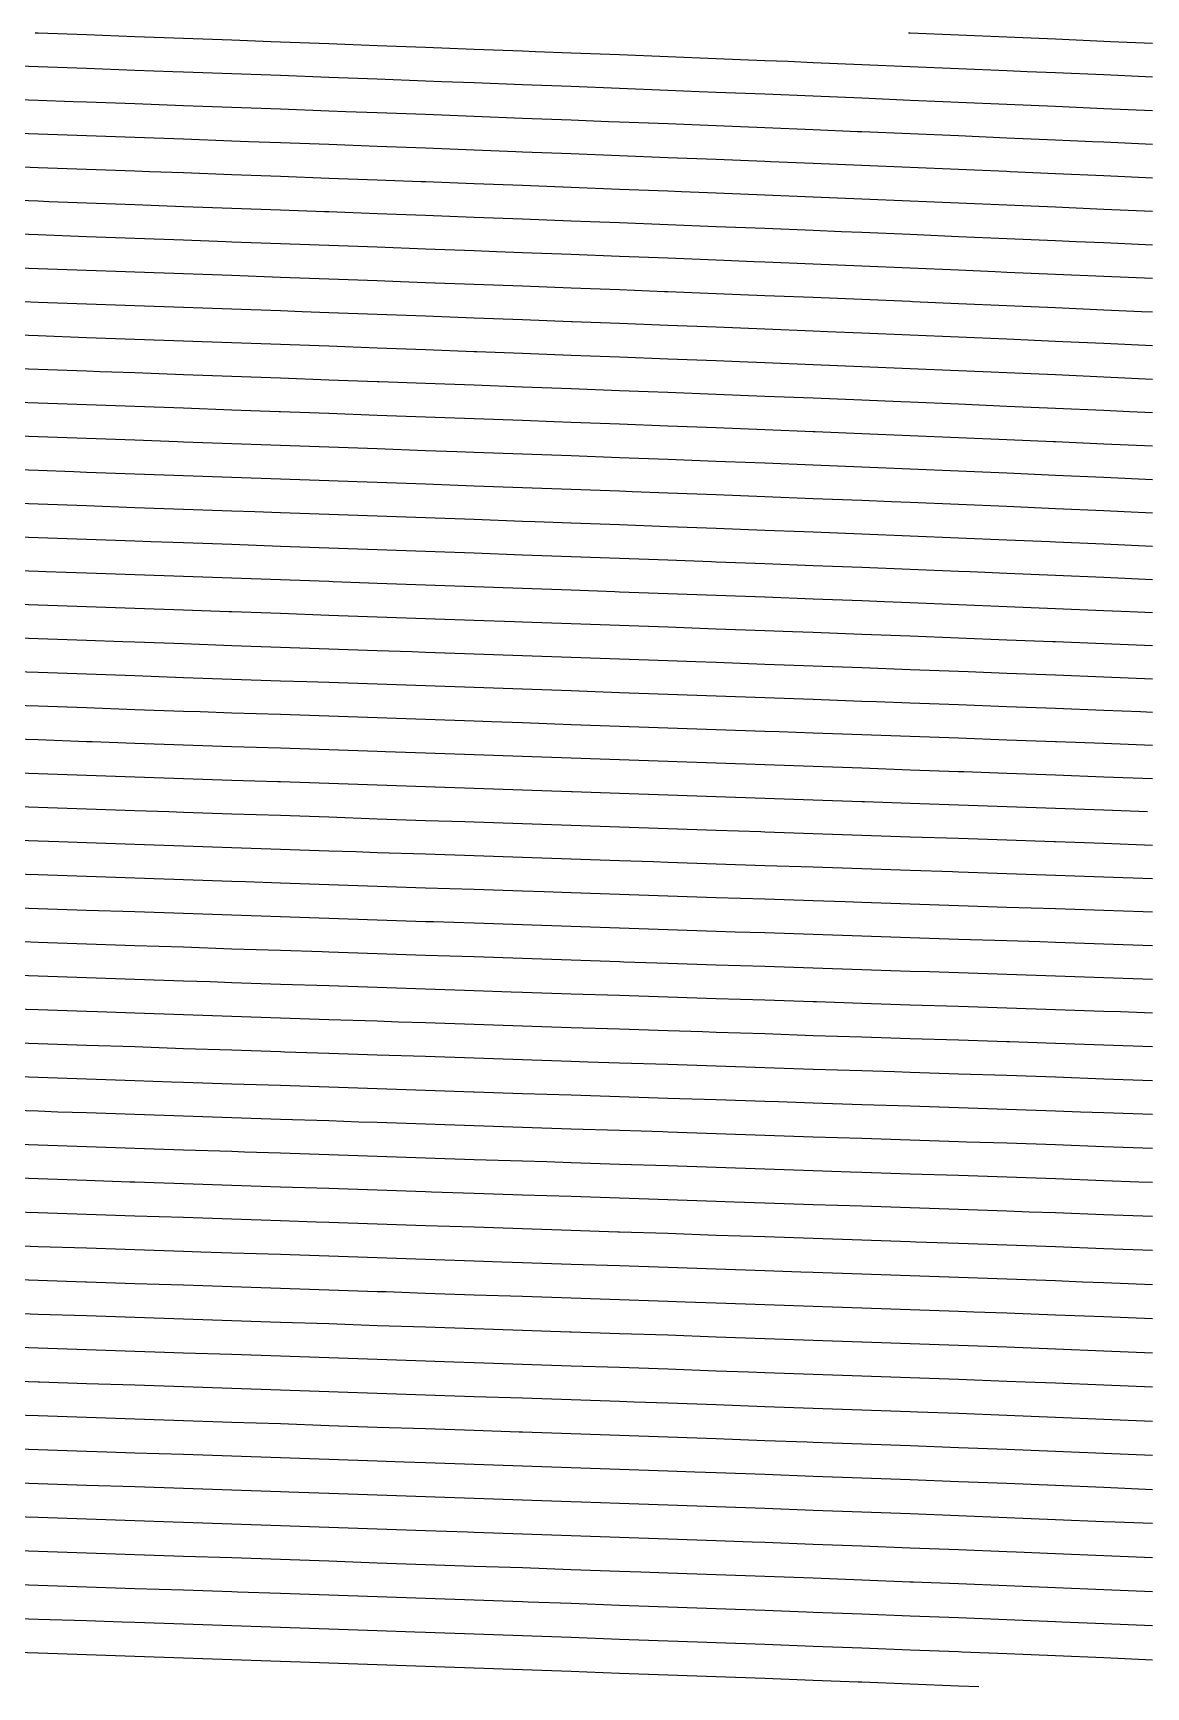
# Model space of a CAD drawing. Header units: metres. Extents: x 228 to 3387, y 52 to 162.
# Drawn here: x 2339.7 to 2412.4, y 53.2 to 161.3 of the extents above; entities that cross this region are included whole.
import ezdxf

# ---------------------------------------------------------------- set-up
doc = ezdxf.new("R2010")
doc.units = ezdxf.units.M
for name, color, linetype in [('Vs_100', 7, 'Continuous'), ('Vs_1000', 7, 'Continuous'), ('Vs_1025', 7, 'Continuous'), ('Vs_1050', 7, 'Continuous'), ('Vs_1075', 7, 'Continuous'), ('Vs_1100', 7, 'Continuous'), ('Vs_1125', 7, 'Continuous'), ('Vs_1150', 7, 'Continuous'), ('Vs_1175', 7, 'Continuous'), ('Vs_1200', 7, 'Continuous'), ('Vs_1225', 7, 'Continuous'), ('Vs_125', 7, 'Continuous'), ('Vs_1250', 7, 'Continuous'), ('Vs_150', 7, 'Continuous'), ('Vs_175', 7, 'Continuous'), ('Vs_200', 7, 'Continuous'), ('Vs_225', 7, 'Continuous'), ('Vs_25', 7, 'Continuous'), ('Vs_250', 7, 'Continuous'), ('Vs_275', 7, 'Continuous'), ('Vs_300', 7, 'Continuous'), ('Vs_325', 7, 'Continuous'), ('Vs_350', 7, 'Continuous'), ('Vs_375', 7, 'Continuous'), ('Vs_400', 7, 'Continuous'), ('Vs_425', 7, 'Continuous'), ('Vs_450', 7, 'Continuous'), ('Vs_475', 7, 'Continuous'), ('Vs_50', 7, 'Continuous'), ('Vs_500', 7, 'Continuous'), ('Vs_525', 7, 'Continuous'), ('Vs_550', 7, 'Continuous'), ('Vs_575', 7, 'Continuous'), ('Vs_600', 7, 'Continuous'), ('Vs_625', 7, 'Continuous'), ('Vs_650', 7, 'Continuous'), ('Vs_675', 7, 'Continuous'), ('Vs_700', 7, 'Continuous'), ('Vs_725', 7, 'Continuous'), ('Vs_75', 7, 'Continuous'), ('Vs_750', 7, 'Continuous'), ('Vs_775', 7, 'Continuous'), ('Vs_800', 7, 'Continuous'), ('Vs_825', 7, 'Continuous'), ('Vs_850', 7, 'Continuous'), ('Vs_875', 7, 'Continuous'), ('Vs_900', 7, 'Continuous'), ('Vs_925', 7, 'Continuous'), ('Vs_950', 7, 'Continuous'), ('Vs_975', 7, 'Continuous')]:
    doc.layers.add(name, color=color, linetype=linetype)

msp = doc.modelspace()

# ---------------------------------------------------------------- linework, layer by layer
at = {"layer": 'Vs_100'}
msp.add_lwpolyline([(2412.78, 153.99), (2409.62, 154.13), (2408.87, 154.16), (2406.45, 154.27), (2403.29, 154.4), (2400.13, 154.54), (2396.97, 154.67), (2393.81, 154.8), (2393.54, 154.81), (2390.65, 154.93), (2387.48, 155.06), (2384.32, 155.19), (2381.16, 155.32), (2378, 155.44), (2377.29, 155.47), (2374.84, 155.56), (2371.67, 155.68), (2368.51, 155.81), (2365.35, 155.93), (2362.19, 156.04), (2360.15, 156.12), (2359.03, 156.16), (2355.87, 156.28), (2352.7, 156.4), (2349.54, 156.51), (2346.38, 156.63), (2343.22, 156.74), (2342.35, 156.77), (2340.06, 156.86), (2336.9, 156.97)], dxfattribs=at)
at = {"layer": 'Vs_1000'}
msp.add_lwpolyline([(2412.78, 75.05), (2411.2, 75.12), (2409.62, 75.18), (2406.45, 75.31), (2403.29, 75.43), (2400.13, 75.54), (2396.97, 75.66), (2393.83, 75.77), (2393.81, 75.77), (2390.65, 75.88), (2387.48, 75.99), (2384.32, 76.1), (2381.16, 76.21), (2378, 76.31), (2374.84, 76.42), (2374.75, 76.42), (2371.67, 76.53), (2368.51, 76.63), (2365.35, 76.74), (2362.19, 76.84), (2359.03, 76.95), (2355.87, 77.05), (2355.22, 77.08), (2352.7, 77.16), (2349.54, 77.26), (2346.38, 77.37), (2343.22, 77.48), (2340.06, 77.58), (2336.9, 77.69)], dxfattribs=at)
at = {"layer": 'Vs_1025'}
msp.add_lwpolyline([(2412.78, 72.82), (2409.62, 72.95), (2406.45, 73.08), (2404.48, 73.16), (2403.29, 73.2), (2400.13, 73.32), (2396.97, 73.44), (2393.81, 73.55), (2390.65, 73.66), (2387.48, 73.77), (2386.42, 73.81), (2384.32, 73.88), (2381.16, 73.99), (2378, 74.1), (2374.84, 74.2), (2371.67, 74.31), (2368.51, 74.42), (2367.2, 74.46), (2365.35, 74.52), (2362.19, 74.63), (2359.03, 74.74), (2355.87, 74.84), (2352.7, 74.95), (2349.54, 75.05), (2347.68, 75.12), (2346.38, 75.16), (2343.22, 75.26), (2340.06, 75.37), (2336.9, 75.48)], dxfattribs=at)
at = {"layer": 'Vs_1050'}
msp.add_lwpolyline([(2412.78, 70.59), (2409.62, 70.72), (2406.45, 70.85), (2403.29, 70.98), (2400.13, 71.1), (2397.46, 71.2), (2396.97, 71.21), (2393.81, 71.33), (2390.65, 71.44), (2387.48, 71.55), (2384.32, 71.66), (2381.16, 71.77), (2378.95, 71.85), (2378, 71.88), (2374.84, 71.99), (2371.67, 72.1), (2368.51, 72.2), (2365.35, 72.31), (2362.19, 72.42), (2359.65, 72.5), (2359.03, 72.52), (2355.87, 72.63), (2352.7, 72.74), (2349.54, 72.84), (2346.38, 72.95), (2343.22, 73.05), (2340.14, 73.16), (2340.06, 73.16), (2336.9, 73.26)], dxfattribs=at)
at = {"layer": 'Vs_1075'}
msp.add_lwpolyline([(2412.78, 68.36), (2409.62, 68.5), (2407.51, 68.58), (2406.45, 68.63), (2403.29, 68.75), (2400.13, 68.87), (2396.97, 68.99), (2393.81, 69.11), (2390.65, 69.22), (2390.25, 69.24), (2387.48, 69.33), (2384.32, 69.45), (2381.16, 69.56), (2378, 69.67), (2374.84, 69.77), (2371.67, 69.88), (2371.45, 69.89), (2368.51, 69.99), (2365.35, 70.1), (2362.19, 70.2), (2359.03, 70.31), (2355.87, 70.42), (2352.7, 70.52), (2352.1, 70.54), (2349.54, 70.63), (2346.38, 70.73), (2343.22, 70.84), (2340.06, 70.95), (2336.9, 71.05)], dxfattribs=at)
at = {"layer": 'Vs_1100'}
msp.add_lwpolyline([(2412.78, 66.13), (2409.62, 66.27), (2406.45, 66.4), (2403.29, 66.53), (2400.79, 66.62), (2400.13, 66.65), (2396.97, 66.77), (2393.81, 66.89), (2390.65, 67), (2387.48, 67.12), (2384.32, 67.23), (2382.92, 67.28), (2381.16, 67.34), (2378, 67.45), (2374.84, 67.56), (2371.67, 67.67), (2368.51, 67.77), (2365.35, 67.88), (2363.94, 67.93), (2362.19, 67.99), (2359.03, 68.1), (2355.87, 68.2), (2352.7, 68.31), (2349.54, 68.42), (2346.38, 68.52), (2344.55, 68.58), (2343.22, 68.63), (2340.06, 68.73), (2336.9, 68.84)], dxfattribs=at)
at = {"layer": 'Vs_1125'}
msp.add_lwpolyline([(2412.78, 63.91), (2410.36, 64.01), (2409.62, 64.04), (2406.45, 64.17), (2403.29, 64.3), (2400.13, 64.42), (2396.97, 64.55), (2393.82, 64.66), (2393.81, 64.66), (2390.65, 64.78), (2387.48, 64.89), (2384.32, 65.01), (2381.16, 65.12), (2378, 65.23), (2375.52, 65.32), (2374.84, 65.34), (2371.67, 65.45), (2368.51, 65.56), (2365.35, 65.67), (2362.19, 65.77), (2359.03, 65.88), (2356.41, 65.97), (2355.87, 65.99), (2352.7, 66.1), (2349.54, 66.2), (2346.38, 66.31), (2343.22, 66.41), (2340.06, 66.52), (2337, 66.62)], dxfattribs=at)
at = {"layer": 'Vs_1150'}
msp.add_lwpolyline([(2412.78, 61.68), (2409.62, 61.82), (2406.45, 61.95), (2403.9, 62.05), (2403.29, 62.07), (2400.13, 62.2), (2396.97, 62.32), (2393.81, 62.44), (2390.65, 62.56), (2387.48, 62.67), (2386.67, 62.7), (2384.32, 62.79), (2381.16, 62.9), (2378, 63.01), (2374.84, 63.12), (2371.67, 63.23), (2368.51, 63.34), (2368.08, 63.36), (2365.35, 63.45), (2362.19, 63.56), (2359.03, 63.67), (2355.87, 63.77), (2352.7, 63.88), (2349.54, 63.99), (2348.87, 64.01), (2346.38, 64.09), (2343.22, 64.2), (2340.06, 64.31), (2336.9, 64.41)], dxfattribs=at)
at = {"layer": 'Vs_1175'}
msp.add_lwpolyline([(2412.78, 59.45), (2409.62, 59.59), (2406.45, 59.72), (2403.29, 59.85), (2400.13, 59.98), (2397.16, 60.09), (2396.97, 60.1), (2393.81, 60.22), (2390.65, 60.34), (2387.48, 60.45), (2384.32, 60.57), (2381.16, 60.68), (2379.4, 60.74), (2378, 60.79), (2374.84, 60.9), (2371.67, 61.02), (2368.51, 61.12), (2365.35, 61.23), (2362.19, 61.34), (2360.59, 61.4), (2359.03, 61.45), (2355.87, 61.56), (2352.7, 61.67), (2349.54, 61.77), (2346.38, 61.88), (2343.22, 61.99), (2341.32, 62.05), (2340.06, 62.09), (2336.9, 62.2)], dxfattribs=at)
at = {"layer": 'Vs_1200'}
msp.add_lwpolyline([(2412.78, 57.23), (2409.62, 57.36), (2406.87, 57.48), (2406.45, 57.49), (2403.29, 57.62), (2400.13, 57.75), (2396.97, 57.87), (2393.81, 58), (2390.65, 58.11), (2390.21, 58.13), (2387.48, 58.23), (2384.32, 58.35), (2381.16, 58.46), (2378, 58.57), (2374.84, 58.69), (2372.05, 58.78), (2371.67, 58.8), (2368.51, 58.91), (2365.35, 59.02), (2362.19, 59.13), (2359.03, 59.23), (2355.87, 59.34), (2353.08, 59.44), (2352.7, 59.45), (2349.54, 59.56), (2346.38, 59.66), (2343.22, 59.77), (2340.06, 59.88), (2336.9, 59.98)], dxfattribs=at)
at = {"layer": 'Vs_1225'}
msp.add_lwpolyline([(2412.78, 55), (2409.62, 55.14), (2406.45, 55.27), (2403.29, 55.4), (2400.34, 55.52), (2400.13, 55.53), (2396.97, 55.65), (2393.81, 55.77), (2390.65, 55.89), (2387.48, 56.01), (2384.32, 56.13), (2383.09, 56.17), (2381.16, 56.24), (2378, 56.35), (2374.84, 56.47), (2371.67, 56.58), (2368.51, 56.69), (2365.35, 56.8), (2364.64, 56.82), (2362.19, 56.91), (2359.03, 57.02), (2355.87, 57.13), (2352.7, 57.23), (2349.54, 57.34), (2346.38, 57.45), (2345.55, 57.48), (2343.22, 57.56), (2340.06, 57.66), (2336.9, 57.77)], dxfattribs=at)
at = {"layer": 'Vs_125'}
msp.add_lwpolyline([(2412.78, 151.79), (2409.62, 151.93), (2406.45, 152.07), (2403.49, 152.2), (2403.29, 152.21), (2400.13, 152.35), (2396.97, 152.48), (2393.81, 152.61), (2390.65, 152.74), (2387.86, 152.85), (2387.48, 152.87), (2384.32, 153), (2381.16, 153.12), (2378, 153.25), (2374.84, 153.37), (2371.67, 153.49), (2371.24, 153.51), (2368.51, 153.61), (2365.35, 153.73), (2362.19, 153.85), (2359.03, 153.97), (2355.87, 154.08), (2353.79, 154.16), (2352.7, 154.2), (2349.54, 154.32), (2346.38, 154.43), (2343.22, 154.55), (2340.06, 154.66), (2336.9, 154.77)], dxfattribs=at)
at = {"layer": 'Vs_1250'}
msp.add_lwpolyline([(2401.46, 53.25), (2400.13, 53.3), (2396.97, 53.43), (2393.81, 53.55), (2393.58, 53.56), (2390.65, 53.67), (2387.48, 53.79), (2384.32, 53.91), (2381.16, 54.02), (2378, 54.13), (2375.87, 54.21), (2374.84, 54.25), (2371.67, 54.36), (2368.51, 54.47), (2365.35, 54.58), (2362.19, 54.69), (2359.03, 54.8), (2357.19, 54.86), (2355.87, 54.91), (2352.7, 55.02), (2349.54, 55.13), (2346.38, 55.23), (2343.22, 55.34), (2340.06, 55.45), (2338, 55.52)], dxfattribs=at)
at = {"layer": 'Vs_150'}
msp.add_lwpolyline([(2412.78, 149.6), (2409.62, 149.74), (2406.45, 149.88), (2403.29, 150.02), (2400.13, 150.15), (2398.05, 150.24), (2396.97, 150.29), (2393.81, 150.42), (2390.65, 150.55), (2387.48, 150.68), (2384.32, 150.8), (2382.04, 150.89), (2381.16, 150.93), (2378, 151.05), (2374.84, 151.18), (2371.67, 151.3), (2368.51, 151.42), (2365.35, 151.54), (2365.06, 151.55), (2362.19, 151.66), (2359.03, 151.77), (2355.87, 151.89), (2352.7, 152.01), (2349.54, 152.12), (2347.32, 152.2), (2346.38, 152.24), (2343.22, 152.35), (2340.06, 152.46), (2336.9, 152.58)], dxfattribs=at)
at = {"layer": 'Vs_175'}
msp.add_lwpolyline([(2412.78, 147.41), (2409.62, 147.55), (2407.81, 147.63), (2406.45, 147.69), (2403.29, 147.83), (2400.13, 147.96), (2396.97, 148.1), (2393.81, 148.23), (2392.5, 148.28), (2390.65, 148.36), (2387.48, 148.49), (2384.32, 148.61), (2381.16, 148.74), (2378, 148.86), (2376.08, 148.93), (2374.84, 148.98), (2371.67, 149.1), (2368.51, 149.22), (2365.35, 149.34), (2362.19, 149.46), (2359.03, 149.58), (2358.74, 149.59), (2355.87, 149.69), (2352.7, 149.81), (2349.54, 149.92), (2346.38, 150.04), (2343.22, 150.15), (2340.75, 150.24), (2340.06, 150.27), (2336.9, 150.38)], dxfattribs=at)
at = {"layer": 'Vs_200'}
msp.add_lwpolyline([(2412.78, 145.22), (2409.62, 145.36), (2406.45, 145.5), (2403.29, 145.63), (2402.52, 145.67), (2400.13, 145.77), (2396.97, 145.9), (2393.81, 146.04), (2390.65, 146.17), (2387.48, 146.29), (2386.8, 146.32), (2384.32, 146.42), (2381.16, 146.55), (2378, 146.67), (2374.84, 146.79), (2371.67, 146.91), (2369.97, 146.97), (2368.51, 147.03), (2365.35, 147.15), (2362.19, 147.27), (2359.03, 147.38), (2355.87, 147.5), (2352.7, 147.61), (2352.3, 147.63), (2349.54, 147.73), (2346.38, 147.84), (2343.22, 147.96), (2340.06, 148.07), (2336.9, 148.18)], dxfattribs=at)
at = {"layer": 'Vs_225'}
msp.add_lwpolyline([(2412.78, 143.02), (2412.07, 143.06), (2409.62, 143.17), (2406.45, 143.31), (2403.29, 143.44), (2400.13, 143.58), (2397.12, 143.71), (2396.97, 143.72), (2393.81, 143.85), (2390.65, 143.98), (2387.48, 144.1), (2384.32, 144.23), (2381.16, 144.35), (2380.95, 144.36), (2378, 144.48), (2374.84, 144.6), (2371.67, 144.72), (2368.51, 144.84), (2365.35, 144.95), (2363.7, 145.02), (2362.19, 145.07), (2359.03, 145.19), (2355.87, 145.3), (2352.7, 145.42), (2349.54, 145.53), (2346.38, 145.65), (2345.75, 145.67), (2343.22, 145.76), (2340.06, 145.87), (2336.9, 145.98)], dxfattribs=at)
at = {"layer": 'Vs_25'}
msp.add_lwpolyline([(2412.78, 160.57), (2410.05, 160.69), (2409.62, 160.71), (2406.45, 160.85), (2403.29, 160.99), (2400.13, 161.12), (2396.97, 161.25), (2396.86, 161.26)], dxfattribs=at)
at = {"layer": 'Vs_250'}
msp.add_lwpolyline([(2412.78, 140.83), (2409.62, 140.98), (2406.94, 141.1), (2406.45, 141.12), (2403.29, 141.26), (2400.13, 141.39), (2396.97, 141.53), (2393.81, 141.66), (2391.57, 141.75), (2390.65, 141.79), (2387.48, 141.91), (2384.32, 142.04), (2381.16, 142.16), (2378, 142.28), (2374.91, 142.4), (2374.84, 142.4), (2371.67, 142.52), (2368.51, 142.64), (2365.35, 142.76), (2362.19, 142.88), (2359.03, 142.99), (2357.3, 143.06), (2355.87, 143.11), (2352.7, 143.22), (2349.54, 143.34), (2346.38, 143.45), (2343.22, 143.56), (2340.06, 143.67), (2339.09, 143.71)], dxfattribs=at)
at = {"layer": 'Vs_275'}
msp.add_lwpolyline([(2412.78, 138.64), (2409.62, 138.79), (2406.45, 138.93), (2403.29, 139.07), (2401.73, 139.14), (2400.13, 139.2), (2396.97, 139.34), (2393.81, 139.47), (2390.65, 139.6), (2387.48, 139.72), (2385.83, 139.79), (2384.32, 139.85), (2381.16, 139.97), (2378, 140.09), (2374.84, 140.21), (2371.67, 140.33), (2368.7, 140.44), (2368.51, 140.45), (2365.35, 140.57), (2362.19, 140.68), (2359.03, 140.8), (2355.87, 140.91), (2352.7, 141.03), (2350.76, 141.1), (2349.54, 141.14), (2346.38, 141.25), (2343.22, 141.36), (2340.06, 141.48), (2336.9, 141.59)], dxfattribs=at)
at = {"layer": 'Vs_300'}
msp.add_lwpolyline([(2412.78, 136.45), (2411.29, 136.52), (2409.62, 136.6), (2406.45, 136.74), (2403.29, 136.88), (2400.13, 137.02), (2396.97, 137.15), (2396.36, 137.18), (2393.81, 137.28), (2390.65, 137.41), (2387.48, 137.53), (2384.32, 137.66), (2381.16, 137.78), (2379.88, 137.83), (2378, 137.9), (2374.84, 138.02), (2371.67, 138.14), (2368.51, 138.26), (2365.35, 138.37), (2362.32, 138.48), (2362.19, 138.49), (2359.03, 138.6), (2355.87, 138.72), (2352.7, 138.83), (2349.54, 138.94), (2346.38, 139.06), (2344.11, 139.14), (2343.22, 139.17), (2340.06, 139.28), (2336.9, 139.39)], dxfattribs=at)
at = {"layer": 'Vs_325'}
msp.add_lwpolyline([(2412.78, 134.27), (2409.62, 134.41), (2406.45, 134.56), (2406.33, 134.56), (2403.29, 134.7), (2400.13, 134.83), (2396.97, 134.96), (2393.81, 135.09), (2390.77, 135.22), (2390.65, 135.22), (2387.48, 135.35), (2384.32, 135.47), (2381.16, 135.59), (2378, 135.71), (2374.84, 135.83), (2373.73, 135.87), (2371.67, 135.95), (2368.51, 136.06), (2365.35, 136.18), (2362.19, 136.29), (2359.03, 136.41), (2355.87, 136.52), (2355.8, 136.52), (2352.7, 136.63), (2349.54, 136.75), (2346.38, 136.86), (2343.22, 136.97), (2340.06, 137.08), (2337.36, 137.18)], dxfattribs=at)
at = {"layer": 'Vs_350'}
msp.add_lwpolyline([(2412.78, 132.08), (2409.62, 132.23), (2406.45, 132.37), (2403.29, 132.51), (2401.18, 132.6), (2400.13, 132.65), (2396.97, 132.78), (2393.81, 132.91), (2390.65, 133.03), (2387.48, 133.16), (2384.92, 133.26), (2384.32, 133.28), (2381.16, 133.4), (2378, 133.52), (2374.84, 133.64), (2371.67, 133.75), (2368.51, 133.87), (2367.38, 133.91), (2365.35, 133.98), (2362.19, 134.1), (2359.03, 134.21), (2355.87, 134.32), (2352.7, 134.44), (2349.54, 134.55), (2349.15, 134.56), (2346.38, 134.66), (2343.22, 134.77), (2340.06, 134.88), (2336.9, 134.99)], dxfattribs=at)
at = {"layer": 'Vs_375'}
msp.add_lwpolyline([(2412.78, 129.9), (2410.95, 129.99), (2409.62, 130.05), (2406.45, 130.19), (2403.29, 130.33), (2400.13, 130.46), (2396.97, 130.59), (2395.76, 130.64), (2393.81, 130.72), (2390.65, 130.85), (2387.48, 130.97), (2384.32, 131.09), (2381.16, 131.21), (2378.82, 131.3), (2378, 131.33), (2374.84, 131.44), (2371.67, 131.56), (2368.51, 131.67), (2365.35, 131.79), (2362.19, 131.9), (2360.87, 131.95), (2359.03, 132.02), (2355.87, 132.13), (2352.7, 132.24), (2349.54, 132.35), (2346.38, 132.46), (2343.22, 132.57), (2342.39, 132.6), (2340.06, 132.68), (2336.9, 132.8)], dxfattribs=at)
at = {"layer": 'Vs_400'}
msp.add_lwpolyline([(2412.78, 127.73), (2409.62, 127.88), (2406.45, 128.02), (2406.12, 128.03), (2403.29, 128.15), (2400.13, 128.28), (2396.97, 128.41), (2393.81, 128.54), (2390.65, 128.66), (2390.03, 128.68), (2387.48, 128.78), (2384.32, 128.9), (2381.16, 129.02), (2378, 129.14), (2374.84, 129.25), (2372.5, 129.34), (2371.67, 129.37), (2368.51, 129.48), (2365.35, 129.59), (2362.19, 129.71), (2359.03, 129.82), (2355.87, 129.93), (2354.21, 129.99), (2352.7, 130.04), (2349.54, 130.15), (2346.38, 130.26), (2343.22, 130.38), (2340.06, 130.49), (2336.9, 130.6)], dxfattribs=at)
at = {"layer": 'Vs_425'}
msp.add_lwpolyline([(2412.78, 125.56), (2409.62, 125.7), (2406.45, 125.84), (2403.29, 125.97), (2400.9, 126.07), (2400.13, 126.1), (2396.97, 126.23), (2393.81, 126.35), (2390.65, 126.47), (2387.48, 126.59), (2384.32, 126.71), (2384, 126.72), (2381.16, 126.83), (2378, 126.94), (2374.84, 127.06), (2371.67, 127.17), (2368.51, 127.29), (2365.98, 127.38), (2365.35, 127.4), (2362.19, 127.51), (2359.03, 127.62), (2355.87, 127.73), (2352.7, 127.85), (2349.54, 127.96), (2347.43, 128.03), (2346.38, 128.07), (2343.22, 128.18), (2340.06, 128.29), (2336.9, 128.4)], dxfattribs=at)
at = {"layer": 'Vs_450'}
msp.add_lwpolyline([(2412.78, 123.39), (2411.3, 123.46), (2409.62, 123.53), (2406.45, 123.66), (2403.29, 123.79), (2400.13, 123.92), (2396.97, 124.05), (2395.29, 124.11), (2393.81, 124.17), (2390.65, 124.29), (2387.48, 124.41), (2384.32, 124.52), (2381.16, 124.64), (2378, 124.75), (2377.69, 124.76), (2374.84, 124.87), (2371.67, 124.98), (2368.51, 125.09), (2365.35, 125.2), (2362.19, 125.32), (2359.31, 125.42), (2359.03, 125.43), (2355.87, 125.54), (2352.7, 125.65), (2349.54, 125.76), (2346.38, 125.87), (2343.22, 125.98), (2340.55, 126.07), (2340.06, 126.09), (2336.9, 126.2)], dxfattribs=at)
at = {"layer": 'Vs_475'}
msp.add_lwpolyline([(2412.78, 121.23), (2409.62, 121.36), (2406.45, 121.49), (2406.28, 121.5), (2403.29, 121.62), (2400.13, 121.74), (2396.97, 121.86), (2393.81, 121.98), (2390.65, 122.1), (2389.3, 122.15), (2387.48, 122.22), (2384.32, 122.33), (2381.16, 122.45), (2378, 122.56), (2374.84, 122.67), (2371.67, 122.79), (2371.16, 122.8), (2368.51, 122.9), (2365.35, 123.01), (2362.19, 123.12), (2359.03, 123.23), (2355.87, 123.34), (2352.7, 123.45), (2352.5, 123.46), (2349.54, 123.56), (2346.38, 123.67), (2343.22, 123.78), (2340.06, 123.89), (2336.9, 124)], dxfattribs=at)
at = {"layer": 'Vs_50'}
msp.add_lwpolyline([(2412.78, 158.38), (2409.62, 158.52), (2406.45, 158.65), (2404.61, 158.73), (2403.29, 158.79), (2400.13, 158.93), (2396.97, 159.06), (2393.81, 159.19), (2390.65, 159.32), (2389, 159.39), (2387.48, 159.45), (2384.32, 159.58), (2381.16, 159.7), (2378, 159.83), (2374.84, 159.95), (2372.53, 160.04), (2371.67, 160.07), (2368.51, 160.19), (2365.35, 160.32), (2362.19, 160.43), (2359.03, 160.55), (2355.87, 160.67), (2355.26, 160.69), (2352.7, 160.79), (2349.54, 160.9), (2346.38, 161.02), (2343.22, 161.14), (2340.06, 161.25), (2339.86, 161.26)], dxfattribs=at)
at = {"layer": 'Vs_500'}
msp.add_lwpolyline([(2412.78, 119.06), (2409.62, 119.19), (2406.45, 119.32), (2403.29, 119.44), (2400.75, 119.54), (2400.13, 119.56), (2396.97, 119.68), (2393.81, 119.8), (2390.65, 119.91), (2387.48, 120.03), (2384.32, 120.14), (2382.99, 120.19), (2381.16, 120.26), (2378, 120.37), (2374.84, 120.48), (2371.67, 120.59), (2368.51, 120.7), (2365.35, 120.81), (2364.45, 120.84), (2362.19, 120.92), (2359.03, 121.03), (2355.87, 121.14), (2352.7, 121.25), (2349.54, 121.36), (2346.38, 121.47), (2345.58, 121.5), (2343.22, 121.58), (2340.06, 121.69), (2336.9, 121.8)], dxfattribs=at)
at = {"layer": 'Vs_525'}
msp.add_lwpolyline([(2412.78, 116.89), (2412, 116.92), (2409.62, 117.02), (2406.45, 117.14), (2403.29, 117.26), (2400.13, 117.38), (2396.97, 117.5), (2394.77, 117.58), (2393.81, 117.61), (2390.65, 117.73), (2387.48, 117.84), (2384.32, 117.95), (2381.16, 118.06), (2378, 118.18), (2376.42, 118.23), (2374.84, 118.29), (2371.67, 118.4), (2368.51, 118.51), (2365.35, 118.62), (2362.19, 118.73), (2359.03, 118.84), (2357.6, 118.88), (2355.87, 118.94), (2352.7, 119.05), (2349.54, 119.16), (2346.38, 119.27), (2343.22, 119.38), (2340.06, 119.49), (2338.59, 119.54)], dxfattribs=at)
at = {"layer": 'Vs_550'}
msp.add_lwpolyline([(2412.78, 114.72), (2409.62, 114.85), (2406.52, 114.96), (2406.45, 114.97), (2403.29, 115.08), (2400.13, 115.2), (2396.97, 115.31), (2393.81, 115.43), (2390.65, 115.54), (2388.42, 115.62), (2387.48, 115.65), (2384.32, 115.76), (2381.16, 115.87), (2378, 115.98), (2374.84, 116.09), (2371.67, 116.2), (2369.65, 116.27), (2368.51, 116.31), (2365.35, 116.42), (2362.19, 116.53), (2359.03, 116.64), (2355.87, 116.75), (2352.7, 116.85), (2350.63, 116.92), (2349.54, 116.96), (2346.38, 117.07), (2343.22, 117.18), (2340.06, 117.29), (2336.9, 117.39)], dxfattribs=at)
at = {"layer": 'Vs_575'}
msp.add_lwpolyline([(2412.78, 112.55), (2409.62, 112.67), (2406.45, 112.79), (2403.29, 112.9), (2400.48, 113.01), (2400.13, 113.02), (2396.97, 113.13), (2393.81, 113.24), (2390.65, 113.35), (2387.48, 113.46), (2384.32, 113.57), (2381.77, 113.66), (2381.16, 113.68), (2378, 113.79), (2374.84, 113.9), (2371.67, 114.01), (2368.51, 114.11), (2365.35, 114.22), (2362.73, 114.31), (2362.19, 114.33), (2359.03, 114.44), (2355.87, 114.55), (2352.7, 114.65), (2349.54, 114.76), (2346.38, 114.87), (2343.59, 114.96), (2343.22, 114.98), (2340.06, 115.09), (2336.9, 115.19)], dxfattribs=at)
at = {"layer": 'Vs_600'}
msp.add_lwpolyline([(2412.47, 110.39), (2409.62, 110.5), (2406.45, 110.61), (2403.29, 110.72), (2400.13, 110.83), (2396.97, 110.94), (2394, 111.05), (2393.81, 111.05), (2390.65, 111.16), (2387.48, 111.27), (2384.32, 111.38), (2381.16, 111.49), (2378, 111.59), (2374.91, 111.7), (2374.84, 111.7), (2371.67, 111.81), (2368.51, 111.92), (2365.35, 112.02), (2362.19, 112.13), (2359.03, 112.24), (2355.87, 112.35), (2355.7, 112.35), (2352.7, 112.45), (2349.54, 112.56), (2346.38, 112.67), (2343.22, 112.78), (2340.06, 112.88), (2336.9, 112.99)], dxfattribs=at)
at = {"layer": 'Vs_625'}
msp.add_lwpolyline([(2412.78, 108.2), (2409.62, 108.32), (2406.45, 108.43), (2406.38, 108.43), (2403.29, 108.54), (2400.13, 108.65), (2396.97, 108.75), (2393.81, 108.86), (2390.65, 108.97), (2387.48, 109.08), (2387.22, 109.09), (2384.32, 109.18), (2381.16, 109.29), (2378, 109.4), (2374.84, 109.5), (2371.67, 109.61), (2368.51, 109.72), (2367.9, 109.74), (2365.35, 109.82), (2362.19, 109.93), (2359.03, 110.04), (2355.87, 110.15), (2352.7, 110.25), (2349.54, 110.36), (2348.59, 110.39), (2346.38, 110.47), (2343.22, 110.57), (2340.06, 110.68), (2336.9, 110.79)], dxfattribs=at)
at = {"layer": 'Vs_650'}
msp.add_lwpolyline([(2412.78, 106.02), (2409.62, 106.14), (2406.45, 106.24), (2403.29, 106.35), (2400.13, 106.46), (2399.73, 106.47), (2396.97, 106.56), (2393.81, 106.67), (2390.65, 106.78), (2387.48, 106.88), (2384.32, 106.99), (2381.16, 107.09), (2380.22, 107.13), (2378, 107.2), (2374.84, 107.31), (2371.67, 107.41), (2368.51, 107.52), (2365.35, 107.63), (2362.19, 107.73), (2360.79, 107.78), (2359.03, 107.84), (2355.87, 107.94), (2352.7, 108.05), (2349.54, 108.16), (2346.38, 108.26), (2343.22, 108.37), (2341.42, 108.43), (2340.06, 108.48), (2336.9, 108.59)], dxfattribs=at)
at = {"layer": 'Vs_675'}
msp.add_lwpolyline([(2412.78, 103.84), (2412.17, 103.86), (2409.62, 103.95), (2406.45, 104.06), (2403.29, 104.16), (2400.13, 104.27), (2396.97, 104.37), (2393.81, 104.48), (2392.74, 104.51), (2390.65, 104.58), (2387.48, 104.69), (2384.32, 104.79), (2381.16, 104.9), (2378, 105), (2374.84, 105.11), (2373.09, 105.17), (2371.67, 105.21), (2368.51, 105.32), (2365.35, 105.42), (2362.19, 105.53), (2359.03, 105.64), (2355.87, 105.74), (2353.6, 105.82), (2352.7, 105.85), (2349.54, 105.96), (2346.38, 106.06), (2343.22, 106.17), (2340.06, 106.28), (2336.9, 106.38)], dxfattribs=at)
at = {"layer": 'Vs_700'}
msp.add_lwpolyline([(2412.78, 101.65), (2409.62, 101.76), (2406.45, 101.87), (2405.43, 101.9), (2403.29, 101.97), (2400.13, 102.07), (2396.97, 102.18), (2393.81, 102.28), (2390.65, 102.39), (2387.48, 102.49), (2385.56, 102.55), (2384.32, 102.59), (2381.16, 102.7), (2378, 102.8), (2374.84, 102.91), (2371.67, 103.01), (2368.51, 103.12), (2365.87, 103.21), (2365.35, 103.22), (2362.19, 103.33), (2359.03, 103.43), (2355.87, 103.54), (2352.7, 103.65), (2349.54, 103.75), (2346.38, 103.86), (2346.36, 103.86), (2343.22, 103.96), (2340.06, 104.07), (2336.9, 104.18)], dxfattribs=at)
at = {"layer": 'Vs_725'}
msp.add_lwpolyline([(2412.78, 99.45), (2409.62, 99.56), (2406.45, 99.67), (2403.29, 99.77), (2400.13, 99.88), (2398.23, 99.94), (2396.97, 99.98), (2393.81, 100.08), (2390.65, 100.19), (2387.48, 100.29), (2384.32, 100.39), (2381.16, 100.5), (2378.28, 100.59), (2378, 100.6), (2374.84, 100.71), (2371.67, 100.81), (2368.51, 100.92), (2365.35, 101.02), (2362.19, 101.13), (2359.03, 101.23), (2358.6, 101.25), (2355.87, 101.34), (2352.7, 101.44), (2349.54, 101.55), (2346.38, 101.65), (2343.22, 101.76), (2340.06, 101.87), (2339.09, 101.9)], dxfattribs=at)
at = {"layer": 'Vs_75'}
msp.add_lwpolyline([(2412.78, 156.18), (2409.62, 156.32), (2406.45, 156.46), (2403.29, 156.6), (2400.13, 156.73), (2399.12, 156.77), (2396.97, 156.86), (2393.81, 157), (2390.65, 157.13), (2387.48, 157.26), (2384.32, 157.38), (2383.2, 157.43), (2381.16, 157.51), (2378, 157.63), (2374.84, 157.76), (2371.67, 157.88), (2368.51, 158), (2366.4, 158.08), (2365.35, 158.12), (2362.19, 158.24), (2359.03, 158.36), (2355.87, 158.48), (2352.7, 158.59), (2349.54, 158.71), (2348.85, 158.73), (2346.38, 158.82), (2343.22, 158.94), (2340.06, 159.05), (2336.9, 159.17)], dxfattribs=at)
at = {"layer": 'Vs_750'}
msp.add_lwpolyline([(2412.78, 97.25), (2410.7, 97.33), (2409.62, 97.36), (2406.45, 97.47), (2403.29, 97.58), (2400.13, 97.68), (2396.97, 97.78), (2393.81, 97.88), (2390.85, 97.98), (2390.65, 97.99), (2387.48, 98.09), (2384.32, 98.19), (2381.16, 98.3), (2378, 98.4), (2374.84, 98.5), (2371.67, 98.61), (2370.94, 98.63), (2368.51, 98.71), (2365.35, 98.82), (2362.19, 98.92), (2359.03, 99.03), (2355.87, 99.13), (2352.7, 99.24), (2351.28, 99.29), (2349.54, 99.34), (2346.38, 99.45), (2343.22, 99.56), (2340.06, 99.66), (2336.9, 99.77)], dxfattribs=at)
at = {"layer": 'Vs_775'}
msp.add_lwpolyline([(2412.78, 95.05), (2409.62, 95.16), (2406.45, 95.27), (2403.46, 95.37), (2403.29, 95.37), (2400.13, 95.48), (2396.97, 95.58), (2393.81, 95.68), (2390.65, 95.78), (2387.48, 95.89), (2384.32, 95.99), (2383.41, 96.02), (2381.16, 96.09), (2378, 96.2), (2374.84, 96.3), (2371.67, 96.41), (2368.51, 96.51), (2365.35, 96.61), (2363.57, 96.67), (2362.19, 96.72), (2359.03, 96.82), (2355.87, 96.93), (2352.7, 97.03), (2349.54, 97.14), (2346.38, 97.25), (2343.94, 97.33), (2343.22, 97.35), (2340.06, 97.46), (2336.9, 97.56)], dxfattribs=at)
at = {"layer": 'Vs_800'}
msp.add_lwpolyline([(2412.78, 92.84), (2409.62, 92.95), (2406.45, 93.06), (2403.29, 93.17), (2400.13, 93.27), (2396.97, 93.37), (2395.95, 93.41), (2393.81, 93.48), (2390.65, 93.58), (2387.48, 93.68), (2384.32, 93.79), (2381.16, 93.89), (2378, 93.99), (2375.94, 94.06), (2374.84, 94.1), (2371.67, 94.2), (2368.51, 94.3), (2365.35, 94.41), (2362.19, 94.51), (2359.03, 94.62), (2356.17, 94.71), (2355.87, 94.72), (2352.7, 94.83), (2349.54, 94.93), (2346.38, 95.04), (2343.22, 95.14), (2340.06, 95.25), (2336.9, 95.36)], dxfattribs=at)
at = {"layer": 'Vs_825'}
msp.add_lwpolyline([(2412.78, 90.63), (2409.62, 90.74), (2408.09, 90.79), (2406.45, 90.85), (2403.29, 90.96), (2400.13, 91.06), (2396.97, 91.17), (2393.81, 91.27), (2390.65, 91.37), (2388.38, 91.45), (2387.48, 91.48), (2384.32, 91.58), (2381.16, 91.68), (2378, 91.79), (2374.84, 91.89), (2371.67, 91.99), (2368.51, 92.1), (2368.47, 92.1), (2365.35, 92.2), (2362.19, 92.31), (2359.03, 92.41), (2355.87, 92.52), (2352.7, 92.62), (2349.54, 92.73), (2348.76, 92.75), (2346.38, 92.83), (2343.22, 92.94), (2340.06, 93.04), (2336.9, 93.15)], dxfattribs=at)
at = {"layer": 'Vs_850'}
msp.add_lwpolyline([(2412.78, 88.41), (2409.62, 88.53), (2406.45, 88.64), (2403.29, 88.75), (2400.64, 88.83), (2400.13, 88.85), (2396.97, 88.96), (2393.81, 89.06), (2390.65, 89.16), (2387.48, 89.27), (2384.32, 89.37), (2381.16, 89.48), (2380.82, 89.49), (2378, 89.58), (2374.84, 89.68), (2371.67, 89.79), (2368.51, 89.89), (2365.35, 90), (2362.19, 90.1), (2361, 90.14), (2359.03, 90.21), (2355.87, 90.31), (2352.7, 90.42), (2349.54, 90.52), (2346.38, 90.63), (2343.22, 90.73), (2341.34, 90.79), (2340.06, 90.84), (2336.9, 90.94)], dxfattribs=at)
at = {"layer": 'Vs_875'}
msp.add_lwpolyline([(2412.78, 86.19), (2411.9, 86.22), (2409.62, 86.31), (2406.45, 86.42), (2403.29, 86.53), (2400.13, 86.64), (2396.97, 86.74), (2393.81, 86.85), (2393.07, 86.87), (2390.65, 86.95), (2387.48, 87.06), (2384.32, 87.16), (2381.16, 87.27), (2378, 87.37), (2374.84, 87.48), (2373.27, 87.53), (2371.67, 87.58), (2368.51, 87.68), (2365.35, 87.79), (2362.19, 87.89), (2359.03, 88), (2355.87, 88.1), (2353.52, 88.18), (2352.7, 88.21), (2349.54, 88.31), (2346.38, 88.42), (2343.22, 88.52), (2340.06, 88.63), (2336.9, 88.73)], dxfattribs=at)
at = {"layer": 'Vs_900'}
msp.add_lwpolyline([(2412.78, 83.96), (2409.62, 84.09), (2406.45, 84.2), (2404.75, 84.26), (2403.29, 84.31), (2400.13, 84.42), (2396.97, 84.53), (2393.81, 84.64), (2390.65, 84.74), (2387.48, 84.85), (2385.48, 84.91), (2384.32, 84.95), (2381.16, 85.06), (2378, 85.16), (2374.84, 85.27), (2371.67, 85.37), (2368.51, 85.48), (2365.73, 85.57), (2365.35, 85.58), (2362.19, 85.69), (2359.03, 85.79), (2355.87, 85.89), (2352.7, 86), (2349.54, 86.1), (2346.38, 86.21), (2346.04, 86.22), (2343.22, 86.32), (2340.06, 86.42), (2336.9, 86.53)], dxfattribs=at)
at = {"layer": 'Vs_925'}
msp.add_lwpolyline([(2412.78, 81.74), (2409.62, 81.86), (2406.45, 81.98), (2403.29, 82.09), (2400.13, 82.2), (2397.34, 82.3), (2396.97, 82.31), (2393.81, 82.42), (2390.65, 82.53), (2387.48, 82.64), (2384.32, 82.74), (2381.16, 82.85), (2378, 82.95), (2377.89, 82.95), (2374.84, 83.06), (2371.67, 83.16), (2368.51, 83.27), (2365.35, 83.37), (2362.19, 83.48), (2359.03, 83.58), (2358.2, 83.61), (2355.87, 83.69), (2352.7, 83.79), (2349.54, 83.9), (2346.38, 84), (2343.22, 84.11), (2340.06, 84.21), (2338.57, 84.26)], dxfattribs=at)
at = {"layer": 'Vs_950'}
msp.add_lwpolyline([(2412.78, 79.51), (2409.62, 79.64), (2408.22, 79.69), (2406.45, 79.76), (2403.29, 79.87), (2400.13, 79.99), (2396.97, 80.1), (2393.81, 80.21), (2390.65, 80.31), (2389.83, 80.34), (2387.48, 80.42), (2384.32, 80.53), (2381.16, 80.63), (2378, 80.74), (2374.84, 80.84), (2371.67, 80.95), (2370.33, 80.99), (2368.51, 81.06), (2365.35, 81.16), (2362.19, 81.27), (2359.03, 81.37), (2355.87, 81.48), (2352.7, 81.58), (2350.68, 81.65), (2349.54, 81.69), (2346.38, 81.79), (2343.22, 81.9), (2340.06, 82), (2336.9, 82.11)], dxfattribs=at)
at = {"layer": 'Vs_975'}
msp.add_lwpolyline([(2412.78, 77.28), (2409.62, 77.41), (2406.45, 77.53), (2403.29, 77.65), (2401.13, 77.73), (2400.13, 77.76), (2396.97, 77.88), (2393.81, 77.99), (2390.65, 78.1), (2387.48, 78.21), (2384.32, 78.31), (2382.29, 78.38), (2381.16, 78.42), (2378, 78.53), (2374.84, 78.63), (2371.67, 78.74), (2368.51, 78.84), (2365.35, 78.95), (2362.77, 79.04), (2362.19, 79.05), (2359.03, 79.16), (2355.87, 79.27), (2352.7, 79.37), (2349.54, 79.48), (2346.38, 79.58), (2343.22, 79.69), (2343.16, 79.69), (2340.06, 79.79), (2336.9, 79.9)], dxfattribs=at)

doc.saveas('drawing.dxf')
